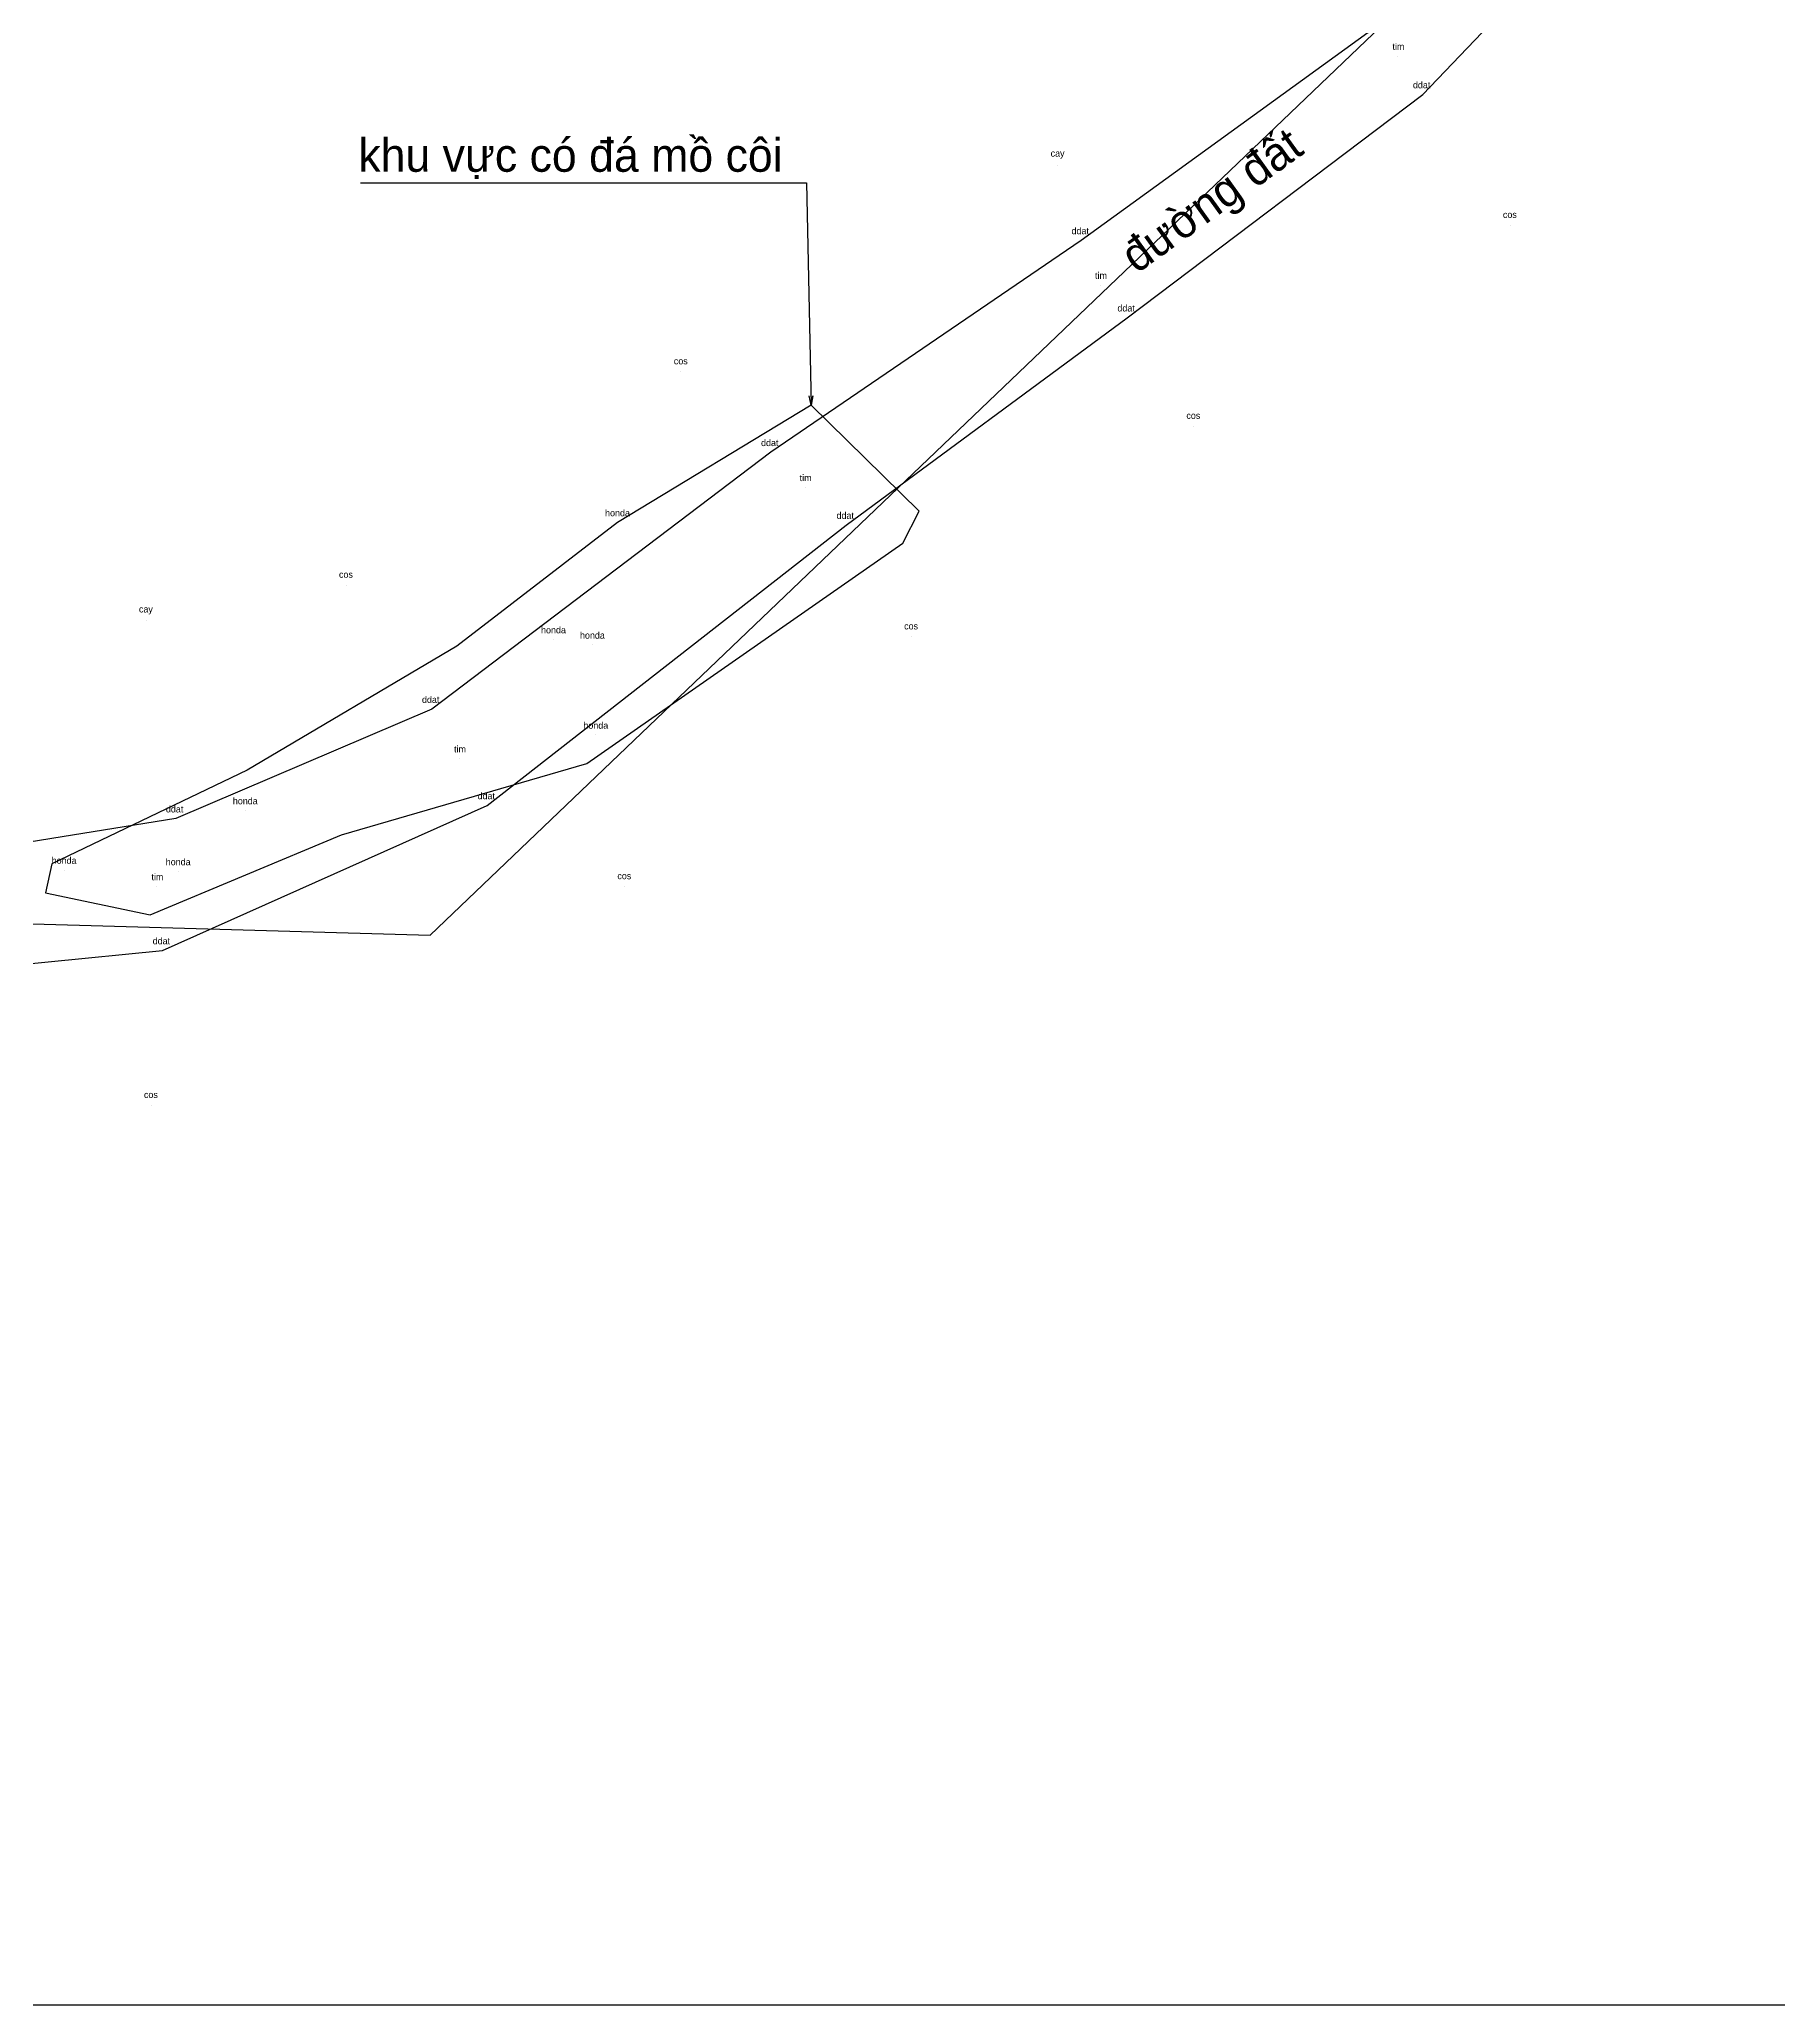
# Model space of a CAD drawing. Extents: x 543979 to 544300, y 1852451 to 1852854.
# Drawn here: x 544182.7 to 544234.8, y 1852450.5 to 1852509.4 of the extents above; entities that cross this region are included whole.
import ezdxf

# ---------------------------------------------------------------- set-up
doc = ezdxf.new("R2010")
doc.units = 0
for name, color, linetype in [('Level 12', 7, 'Continuous'), ('Level 2', 7, 'Continuous'), ('Level 4', 7, 'Continuous'), ('Level 5', 7, 'Continuous'), ('Level 7', 7, 'Continuous')]:
    doc.layers.add(name, color=color, linetype=linetype)

# ---------------------------------------------------------------- blocks, each defined once
blk = doc.blocks.new('POINT_DISPLAY')
blk.add_line((0, 0), (0, 0))

msp = doc.modelspace()

# ---------------------------------------------------------------- linework, layer by layer
at = {"layer": 'Level 12'}
msp.add_lwpolyline([(544192.363, 1852505.109), (544205.72, 1852505.109), (544205.866, 1852498.45), (544205.915, 1852498.726), (544205.866, 1852498.45), (544205.803, 1852498.723)], dxfattribs=at)
at = {"layer": 'Level 5'}
for points in [[(544230.847, 1852519.761), (544222.539, 1852509.599), (544213.954, 1852503.382), (544204.654, 1852497.035), (544194.495, 1852489.342), (544186.825, 1852486.062), (544179.329, 1852484.857), (544169.403, 1852486.28), (544164.596, 1852486.406), (544156.863, 1852486.267), (544154.481, 1852487.929), (544150.813, 1852495.835), (544148.904, 1852506.51), (544147.388, 1852519.049), (544144.842, 1852528.309), (544140.106, 1852545.58), (544136.585, 1852558.152)], [(544155.916, 1852479.58), (544164.887, 1852482.819), (544167.544, 1852482.658), (544179.565, 1852481.435), (544186.428, 1852482.112), (544196.16, 1852486.458), (544206.914, 1852494.856), (544215.33, 1852501.068), (544224.183, 1852507.752), (544233.519, 1852517.516)], [(544200.061, 1852494.933), (544195.248, 1852491.232), (544188.964, 1852487.518), (544183.109, 1852484.709), (544182.924, 1852483.845), (544186.059, 1852483.182), (544191.794, 1852485.576), (544199.137, 1852487.714), (544208.607, 1852494.316), (544209.1, 1852495.271), (544205.866, 1852498.45), (544200.061, 1852494.933)]]:
    msp.add_lwpolyline(points, dxfattribs=at)
at = {"layer": 'Level 7'}
msp.add_lwpolyline([(543978.615, 1852450.537), (544299.752, 1852450.537), (544299.752, 1852854.289), (543978.615, 1852854.289)], close=True, dxfattribs=at)
msp.add_lwpolyline([(544014.756, 1852829.494), (544020.876, 1852827.877), (544040.308, 1852830.369), (544053.319, 1852819.865), (544063.947, 1852802.356), (544064.766, 1852786.009), (544068.017, 1852758.742), (544058.393, 1852727.963), (544062.501, 1852716.249), (544077.428, 1852701.777), (544095.147, 1852681.016), (544073.17, 1852629.92), (544090.541, 1852615.132), (544108.662, 1852607.09), (544129.138, 1852583.378), (544138.466, 1852545.04), (544145.359, 1852518.958), (544149.164, 1852495.265), (544154.088, 1852483.728), (544194.45, 1852482.573), (544232.183, 1852518.639)], dxfattribs=at)

# ---------------------------------------------------------------- block references
at = {"layer": 'Level 2', "xscale": 0.1, "yscale": 0.10000000000000002}
for p in [(544223.437, 1852508.903), (544224.183, 1852507.752), (544213.249, 1852505.639), (544213.954, 1852503.382), (544226.799, 1852503.835), (544214.526, 1852502.045), (544215.33, 1852501.068), (544201.961, 1852499.45), (544217.316, 1852497.817), (544204.654, 1852497.035), (544205.678, 1852495.986), (544200.061, 1852494.933), (544206.914, 1852494.856), (544191.929, 1852493.057), (544185.936, 1852491.985), (544198.143, 1852491.427), (544199.309, 1852491.268), (544208.86, 1852491.511), (544194.495, 1852489.342), (544199.411, 1852488.569), (544195.323, 1852487.859), (544188.91, 1852486.307), (544196.16, 1852486.458), (544186.825, 1852486.062), (544183.482, 1852484.523), (544186.899, 1852484.481), (544186.258, 1852484.032), (544200.269, 1852484.03), (544186.428, 1852482.112), (544186.086, 1852477.475)]:
    msp.add_blockref('POINT_DISPLAY', p, dxfattribs=at)

# ---------------------------------------------------------------- texts
at = {"layer": 'Level 4'}
for s, p in [('tim', (544223.277, 1852509.089)), ('ddat', (544223.89, 1852507.938)), ('cay', (544213.036, 1852505.892)), ('cos', (544226.586, 1852504.054)), ('ddat', (544213.661, 1852503.568)), ('tim', (544214.366, 1852502.231)), ('ddat', (544215.037, 1852501.254)), ('cos', (544201.748, 1852499.669)), ('cos', (544217.103, 1852498.036)), ('ddat', (544204.361, 1852497.221)), ('tim', (544205.518, 1852496.172)), ('honda', (544199.688, 1852495.119)), ('ddat', (544206.621, 1852495.042)), ('cos', (544191.716, 1852493.276)), ('cay', (544185.723, 1852492.238)), ('honda', (544197.77, 1852491.613)), ('honda', (544198.936, 1852491.454)), ('cos', (544208.647, 1852491.73)), ('ddat', (544194.202, 1852489.528)), ('honda', (544199.038, 1852488.755)), ('tim', (544195.163, 1852488.045)), ('ddat', (544195.867, 1852486.644)), ('ddat', (544186.532, 1852486.248)), ('honda', (544188.537, 1852486.493)), ('honda', (544183.109, 1852484.709)), ('honda', (544186.526, 1852484.667)), ('tim', (544186.098, 1852484.218)), ('cos', (544200.056, 1852484.249)), ('ddat', (544186.135, 1852482.298)), ('cos', (544185.873, 1852477.694))]:
    msp.add_text(s, height=0.2, dxfattribs=at).set_placement(p)
at = {"layer": 'Level 7'}
msp.add_text('khu vực có đá mồ côi ', height=1, dxfattribs=at).set_placement((544192.294, 1852505.438))
msp.add_text('đường đất', height=1, rotation=35.73585, dxfattribs=at).set_placement((544215.613, 1852502.37))

doc.saveas('drawing.dxf')
